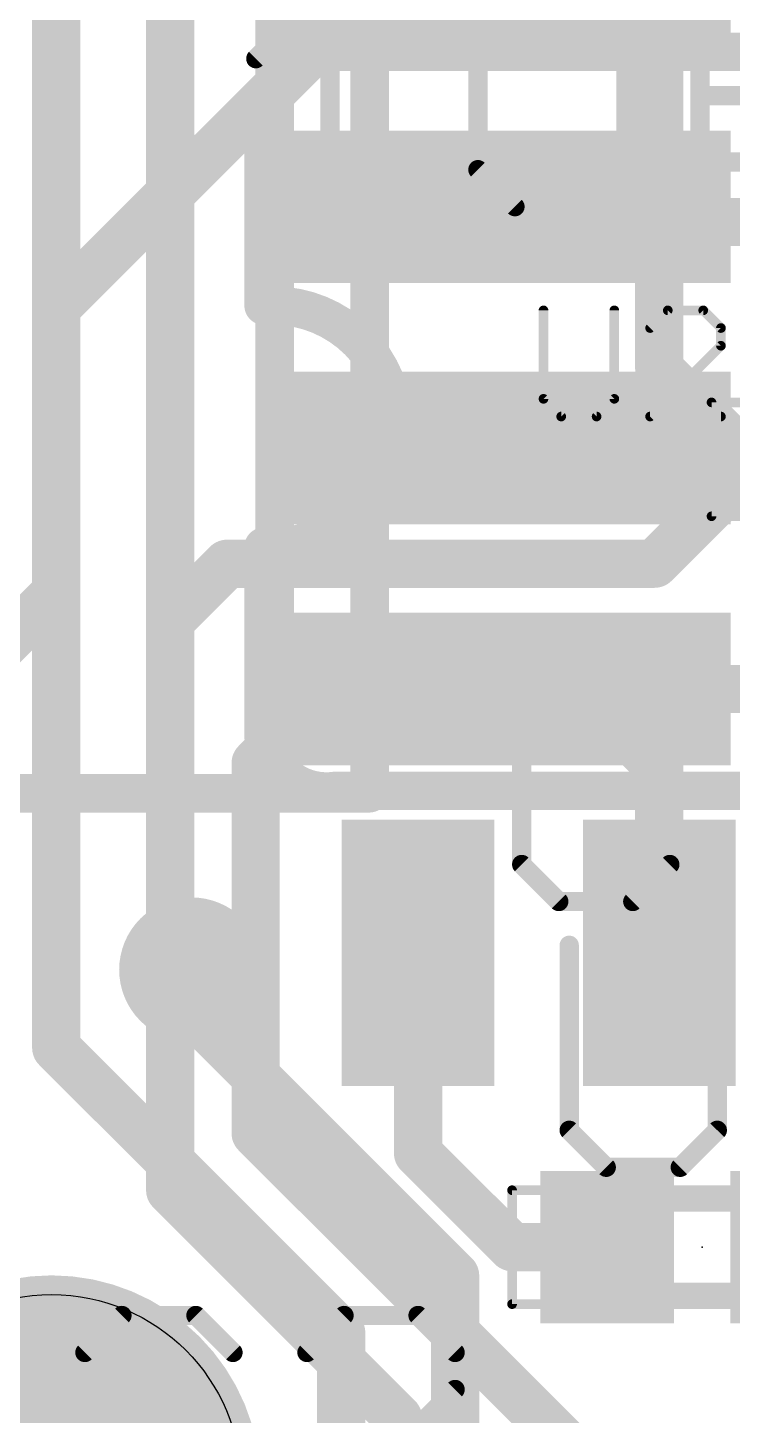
# Model space of a CAD drawing. Extents: x 61.5 to 101.4, y 9 to 89.5.
# Drawn here: x 67.8 to 71.51, y 66.91 to 74.22 of the extents above; entities that cross this region are included whole.
import ezdxf

# ---------------------------------------------------------------- set-up
doc = ezdxf.new("R2010")
doc.units = 0
for name, color, linetype in [('1', 22, 'CONTINUOUS'), ('16', 175, 'CONTINUOUS'), ('20', 7, 'CONTINUOUS'), ('21', 253, 'CONTINUOUS'), ('22', 253, 'CONTINUOUS'), ('23', 7, 'CONTINUOUS'), ('25', 253, 'CONTINUOUS'), ('27', 253, 'CONTINUOUS'), ('28', 253, 'CONTINUOUS'), ('29', 253, 'CONTINUOUS'), ('30', 253, 'CONTINUOUS'), ('31', 253, 'CONTINUOUS'), ('32', 253, 'CONTINUOUS'), ('39', 22, 'CONTINUOUS'), ('40', 175, 'CONTINUOUS'), ('51', 253, 'CONTINUOUS'), ('52', 253, 'CONTINUOUS')]:
    doc.layers.add(name, color=color, linetype=linetype)

# ---------------------------------------------------------------- blocks, each defined once
blk = doc.blocks.new('RECT')
blk.add_solid([(-0.5, -0.5), (0.5, -0.5), (-0.5, 0.5), (0.5, 0.5)])

msp = doc.modelspace()

# ---------------------------------------------------------------- linework, layer by layer
at = {"layer": '1', "const_width": 0.254}
for points in [[(71.125, 74.95), (71.125, 72.425)], [(67.95, 72.75), (69.855, 74.655)], [(67.95, 71.25), (67.95, 72.75)], [(71.125, 72.425), (71.625, 71.925)], [(71.1, 71.4), (71.625, 71.925)], [(71.625, 71.925), (72.525, 71.025)], [(68.55, 71.1), (68.85, 71.4)], [(68.85, 71.4), (71.1, 71.4)], [(66.3, 69.6), (67.95, 71.25)], [(68.55, 68.1), (68.55, 71.1)], [(69.3, 70.65), (69, 70.35)], [(70.8, 70.65), (69.3, 70.65)], [(71.125, 70.325), (70.8, 70.65)], [(69, 70.35), (69, 70.05)], [(71.125, 69.35), (71.125, 70.325)], [(69, 70.05), (69, 68.7)], [(69.855, 69.35), (69.855, 68.295)], [(69, 68.7), (69, 68.4)], [(69, 68.4), (70.35, 67.05)], [(69.855, 68.295), (70.35, 67.8)], [(69.75, 66.9), (68.55, 68.1)], [(70.35, 67.8), (70.85, 67.8)], [(71, 66.4), (70.35, 67.05)], [(69.75, 66.3), (69.75, 66.9)]]:
    msp.add_lwpolyline(points, dxfattribs=at)
at = {"layer": '1', "const_width": 0.127}
for points in [[(68.0135, 72.75, 1), (67.8865, 72.75)], [(67.9051, 72.7949, 1), (67.9949, 72.7051)], [(71.1699, 72.4699, 1), (71.0801, 72.3801)], [(71.0615, 72.425, 1), (71.1885, 72.425)], [(71.6699, 71.9699, 1), (71.5801, 71.8801)], [(68.85, 71.4635, 1), (68.85, 71.3365)], [(68.8949, 71.3551, 1), (68.8051, 71.4449)], [(71.0551, 71.4449, 1), (71.1449, 71.3551)], [(71.1, 71.3365, 1), (71.1, 71.4635)], [(67.9949, 71.2051, 1), (67.9051, 71.2949)], [(67.8865, 71.25, 1), (68.0135, 71.25)], [(68.6135, 71.1, 1), (68.4865, 71.1)], [(68.5051, 71.1449, 1), (68.5949, 71.0551)], [(69.3, 70.7135, 1), (69.3, 70.5865)], [(69.3449, 70.6051, 1), (69.2551, 70.6949)], [(70.8449, 70.6949, 1), (70.7551, 70.6051)], [(70.8, 70.5865, 1), (70.8, 70.7135)], [(69.0635, 70.35, 1), (68.9365, 70.35)], [(68.9551, 70.3949, 1), (69.0449, 70.3051)], [(71.1885, 70.325, 1), (71.0615, 70.325)], [(71.0801, 70.2801, 1), (71.1699, 70.3699)], [(69.0635, 70.05, 1), (68.9365, 70.05)], [(68.9365, 70.05, 1), (69.0635, 70.05)], [(69.9185, 69.35, 1), (69.7915, 69.35)], [(71.0615, 69.35, 1), (71.1885, 69.35)], [(69.0635, 68.7, 1), (68.9365, 68.7)], [(68.9365, 68.7, 1), (69.0635, 68.7)], [(69.0449, 68.4449, 1), (68.9551, 68.3551)], [(68.9365, 68.4, 1), (69.0635, 68.4)], [(69.8999, 68.3399, 1), (69.8101, 68.2501)], [(69.7915, 68.295, 1), (69.9185, 68.295)], [(68.5949, 68.1449, 1), (68.5051, 68.0551)], [(68.4865, 68.1, 1), (68.6135, 68.1)], [(70.35, 67.8635, 1), (70.35, 67.7365)], [(70.3051, 67.7551, 1), (70.3949, 67.8449)], [(70.85, 67.7365, 1), (70.85, 67.8635)], [(70.3949, 67.0949, 1), (70.3051, 67.0051)], [(70.3051, 67.0051, 1), (70.3949, 67.0949)], [(69.8135, 66.9, 1), (69.6865, 66.9)], [(69.7051, 66.8551, 1), (69.7949, 66.9449)]]:
    msp.add_lwpolyline(points, format="xyb", dxfattribs=at)
at = {"layer": '16'}
for points, const_width in [([(67.95, 76.35), (67.95, 69)], 0.254), ([(68.55, 74.7), (68.55, 69.15)], 0.254), ([(70.3, 73.28), (70.38, 73.2)], 0.254), ([(70.38, 73.2), (72.05, 73.2)], 0.254), ([(70.3, 72.01), (70.36, 71.95)], 0.254), ([(70.36, 71.95), (71.9, 71.95)], 0.254), ([(70.3, 70.74), (72.24, 70.74)], 0.254), ([(68.55, 69.15), (70.05, 67.65)], 0.254), ([(67.95, 69), (67.95, 68.85)], 0.254), ([(67.95, 68.85), (69.45, 67.35)], 0.254), ([(73.2, 66.75), (70.5, 64.05)], 2.1844), ([(70.05, 67.65), (70.05, 65.7)], 0.254), ([(69.45, 67.35), (69.45, 65.85)], 0.254)]:
    msp.add_lwpolyline(points, dxfattribs=dict(at, const_width=const_width))
at = {"layer": '16', "const_width": 0.127}
for points in [[(70.3449, 73.3249, 1), (70.2551, 73.2351)], [(70.38, 73.2635, 1), (70.38, 73.1365)], [(70.3351, 73.1551, 1), (70.4249, 73.2449)], [(70.3449, 72.0549, 1), (70.2551, 71.9651)], [(70.36, 72.0135, 1), (70.36, 71.8865)], [(70.3151, 71.9051, 1), (70.4049, 71.9949)], [(70.3, 70.8035, 1), (70.3, 70.6765)], [(68.5949, 69.1949, 1), (68.5051, 69.1051)], [(68.4865, 69.15, 1), (68.6135, 69.15)], [(68.0135, 69, 1), (67.8865, 69)], [(67.8865, 69, 1), (68.0135, 69)], [(67.9949, 68.8949, 1), (67.9051, 68.8051)], [(67.8865, 68.85, 1), (68.0135, 68.85)], [(70.1135, 67.65, 1), (69.9865, 67.65)], [(70.0051, 67.6051, 1), (70.0949, 67.6949)], [(69.5135, 67.35, 1), (69.3865, 67.35)], [(69.4051, 67.3051, 1), (69.4949, 67.3949)]]:
    msp.add_lwpolyline(points, format="xyb", dxfattribs=at)
at = {"layer": '20'}
msp.add_circle((67.925, 66.55), 1, dxfattribs=at)
at = {"layer": '21'}
for points, const_width in [([(69.4232, 74.0963, 0.4143), (69.0422, 73.6153)], 0.2032), ([(69.4232, 74.1471, 1), (69.4232, 74.0455)], 0.1016), ([(69.429, 74.0458, 1), (69.4174, 74.1468)], 0.1016), ([(69.093, 73.6026, 1), (68.9914, 73.6026)], 0.1016), ([(68.9917, 73.6094, 1), (69.0927, 73.6212)], 0.1016), ([(68.9914, 72.7596, 1), (69.093, 72.7596)], 0.1016), ([(69.093, 71.4896, 1), (69.093, 72.7596)], 0.2032), ([(69.093, 72.8104, 1), (69.093, 72.7088)], 0.1016), ([(69.093, 71.4896, 1), (68.9914, 71.4896)], 0.1016), ([(69.093, 71.5404, 1), (69.093, 71.4388)], 0.1016), ([(69.0422, 70.4847, 0.4145), (69.4232, 70.2037)], 0.2032), ([(69.0924, 70.4923, 1), (68.992, 70.4771)], 0.1016), ([(68.9914, 70.4847, 1), (69.093, 70.4847)], 0.1016), ([(69.4232, 70.2545, 1), (69.4232, 70.1529)], 0.1016), ([(69.4308, 70.1535, 1), (69.4156, 70.2539)], 0.1016), ([(68.6622, 69.0708, 1), (68.6622, 69.4518, 1), (68.6622, 69.0708)], 0.381)]:
    msp.add_lwpolyline(points, format="xyb", dxfattribs=dict(at, const_width=const_width))
at = {"layer": '21', "const_width": 0.2032}
for points in [[(79.1768, 74.0963), (69.4232, 74.0963)], [(69.0422, 73.6026), (69.0422, 72.7596)], [(69.0422, 70.4847), (69.0422, 71.4896)], [(69.4232, 70.2037), (79.2768, 70.2037)]]:
    msp.add_lwpolyline(points, dxfattribs=at)
at = {"layer": '22', "const_width": 0.2032}
for points in [[(65.7613, 70.1908), (69.0613, 70.1908)], [(69.0613, 70.1908), (69.5985, 70.191)]]:
    msp.add_lwpolyline(points, dxfattribs=at)
at = {"layer": '22', "const_width": 0.1016}
for points in [[(69.0613, 70.2416, 1), (69.0613, 70.14)], [(69.0613, 70.14, 1), (69.0613, 70.2416)], [(69.5985, 70.1402, 1), (69.5985, 70.2418)]]:
    msp.add_lwpolyline(points, format="xyb", dxfattribs=at)
at = {"layer": '23'}
msp.add_point((71.35, 67.8), dxfattribs=at)
at = {"layer": '25'}
for points, const_width in [([(70.5154, 72.7347), (70.5154, 72.2686)], 0.0508), ([(70.8882, 72.2686), (70.8882, 72.7347)], 0.0508), ([(71.1699, 72.7347), (71.0767, 72.6415)], 0.0508), ([(71.3563, 72.7347), (71.1699, 72.7347)], 0.0508), ([(71.4496, 72.6415), (71.3563, 72.7347)], 0.0508), ([(71.4496, 72.5483), (71.4496, 72.6415)], 0.0508), ([(71.0767, 72.1754), (71.4496, 72.5483)], 0.0508), ([(70.5154, 72.2686), (70.6086, 72.1754)], 0.0508), ([(70.795, 72.1754), (70.8882, 72.2686)], 0.0508), ([(70.6086, 72.1754), (70.795, 72.1754)], 0.0508), ([(71.4496, 72.1754), (71.0767, 72.1754)], 0.0508), ([(70.4008, 70.7902), (70.4008, 69.8157)], 0.1016), ([(71.1804, 69.8157), (71.1804, 70.7902)], 0.1016), ([(70.4008, 69.8157), (70.5957, 69.6208)], 0.1016), ([(70.9855, 69.6208), (71.1804, 69.8157)], 0.1016), ([(70.5957, 69.6208), (70.9855, 69.6208)], 0.1016), ([(70.6508, 69.3902), (70.6508, 68.4157)], 0.1016), ([(71.4304, 68.4157), (71.4304, 69.3902)], 0.1016), ([(70.6508, 68.4157), (70.8457, 68.2208)], 0.1016), ([(71.2355, 68.2208), (71.4304, 68.4157)], 0.1016), ([(70.8457, 68.2208), (71.2355, 68.2208)], 0.1016), ([(68.2957, 67.4402), (68.1008, 67.2453)], 0.1016), ([(68.6855, 67.4402), (68.2957, 67.4402)], 0.1016), ([(68.8804, 67.2453), (68.6855, 67.4402)], 0.1016), ([(69.2702, 67.2453), (69.4651, 67.4402)], 0.1016), ([(69.4651, 67.4402), (69.8549, 67.4402)], 0.1016), ([(69.8549, 67.4402), (70.0498, 67.2453)], 0.1016), ([(68.1008, 67.2453), (68.1008, 66.4657)], 0.1016), ([(70.0498, 67.2453), (70.0498, 67.0504)], 0.1016), ([(70.0498, 67.0504), (69.8549, 66.8555)], 0.1016)]:
    msp.add_lwpolyline(points, dxfattribs=dict(at, const_width=const_width))
for points, const_width in [([(70.5281, 72.7347, 1), (70.5027, 72.7347)], 0.0254), ([(70.9009, 72.7347, 1), (70.8756, 72.7347)], 0.0254), ([(71.1699, 72.7474, 1), (71.1699, 72.722)], 0.0254), ([(71.1789, 72.7257, 1), (71.1609, 72.7437)], 0.0254), ([(71.3653, 72.7437, 1), (71.3474, 72.7257)], 0.0254), ([(71.3563, 72.722, 1), (71.3563, 72.7474)], 0.0254), ([(71.0677, 72.6504, 1), (71.0857, 72.6325)], 0.0254), ([(71.4623, 72.6415, 1), (71.4369, 72.6415)], 0.0254), ([(71.4406, 72.6325, 1), (71.4585, 72.6504)], 0.0254), ([(71.4369, 72.5483, 1), (71.4623, 72.5483)], 0.0254), ([(71.4585, 72.5393, 1), (71.4406, 72.5572)], 0.0254), ([(70.5244, 72.2776, 1), (70.5064, 72.2596)], 0.0254), ([(70.8972, 72.2596, 1), (70.8793, 72.2776)], 0.0254), ([(70.5027, 72.2686, 1), (70.5281, 72.2686)], 0.0254), ([(70.8756, 72.2686, 1), (70.9009, 72.2686)], 0.0254), ([(70.6086, 72.1881, 1), (70.6086, 72.1627)], 0.0254), ([(70.5996, 72.1664, 1), (70.6176, 72.1844)], 0.0254), ([(70.7861, 72.1844, 1), (70.804, 72.1664)], 0.0254), ([(70.795, 72.1627, 1), (70.795, 72.1881)], 0.0254), ([(71.0767, 72.1881, 1), (71.0767, 72.1627)], 0.0254), ([(71.0677, 72.1844, 1), (71.0857, 72.1664)], 0.0254), ([(71.4496, 72.1627, 1), (71.4496, 72.1881)], 0.0254), ([(70.4262, 70.7902, 1), (70.3754, 70.7902)], 0.0508), ([(71.2058, 70.7902, 1), (71.155, 70.7902)], 0.0508), ([(70.4188, 69.8337, 1), (70.3828, 69.7977)], 0.0508), ([(70.3754, 69.8157, 1), (70.4262, 69.8157)], 0.0508), ([(71.155, 69.8157, 1), (71.2058, 69.8157)], 0.0508), ([(71.1984, 69.7977, 1), (71.1624, 69.8337)], 0.0508), ([(70.5957, 69.6462, 1), (70.5957, 69.5954)], 0.0508), ([(70.5777, 69.6028, 1), (70.6137, 69.6388)], 0.0508), ([(70.9675, 69.6388, 1), (71.0035, 69.6028)], 0.0508), ([(70.9855, 69.5954, 1), (70.9855, 69.6462)], 0.0508), ([(70.6762, 69.3902, 1), (70.6254, 69.3902)], 0.0508), ([(71.4558, 69.3902, 1), (71.405, 69.3902)], 0.0508), ([(70.6688, 68.4337, 1), (70.6328, 68.3977)], 0.0508), ([(70.6254, 68.4157, 1), (70.6762, 68.4157)], 0.0508), ([(71.405, 68.4157, 1), (71.4558, 68.4157)], 0.0508), ([(71.4484, 68.3977, 1), (71.4124, 68.4337)], 0.0508), ([(70.8457, 68.2462, 1), (70.8457, 68.1954)], 0.0508), ([(70.8277, 68.2028, 1), (70.8637, 68.2388)], 0.0508), ([(71.2175, 68.2388, 1), (71.2535, 68.2028)], 0.0508), ([(71.2355, 68.1954, 1), (71.2355, 68.2462)], 0.0508), ([(68.2957, 67.4656, 1), (68.2957, 67.4148)], 0.0508), ([(68.3137, 67.4222, 1), (68.2777, 67.4582)], 0.0508), ([(68.7035, 67.4582, 1), (68.6675, 67.4222)], 0.0508), ([(68.6855, 67.4148, 1), (68.6855, 67.4656)], 0.0508), ([(69.4651, 67.4656, 1), (69.4651, 67.4148)], 0.0508), ([(69.4831, 67.4222, 1), (69.4471, 67.4582)], 0.0508), ([(69.8729, 67.4582, 1), (69.8369, 67.4222)], 0.0508), ([(69.8549, 67.4148, 1), (69.8549, 67.4656)], 0.0508), ([(68.0828, 67.2633, 1), (68.1188, 67.2273)], 0.0508), ([(68.1262, 67.2453, 1), (68.0754, 67.2453)], 0.0508), ([(68.8624, 67.2273, 1), (68.8984, 67.2633)], 0.0508), ([(69.2522, 67.2633, 1), (69.2882, 67.2273)], 0.0508), ([(70.0752, 67.2453, 1), (70.0244, 67.2453)], 0.0508), ([(70.0318, 67.2273, 1), (70.0678, 67.2633)], 0.0508), ([(70.0678, 67.0324, 1), (70.0318, 67.0684)], 0.0508), ([(70.0244, 67.0504, 1), (70.0752, 67.0504)], 0.0508)]:
    msp.add_lwpolyline(points, format="xyb", dxfattribs=dict(at, const_width=const_width))
at = {"layer": '27', "const_width": 0.1016}
for points in [[(69.0008, 74.0604), (69.3906, 74.4502)], [(69.3906, 74.4502), (69.3906, 73.2808)], [(71.3396, 73.2808), (71.3396, 74.4502)], [(70.1702, 74.0604), (70.1702, 73.4757)], [(70.9498, 73.2808), (70.9498, 74.0604)], [(71.3396, 73.8655), (71.7294, 73.8655)], [(70.1702, 73.4757), (70.3651, 73.2808)], [(69.0008, 73.2808), (69.7804, 73.2808)], [(70.3651, 73.2808), (70.9498, 73.2808)]]:
    msp.add_lwpolyline(points, dxfattribs=at)
at = {"layer": '27', "const_width": 0.0508}
for points in [[(70.1956, 74.0604, 1), (70.1448, 74.0604)], [(70.9752, 74.0604, 1), (70.9244, 74.0604)], [(68.9828, 74.0784, 1), (69.0188, 74.0424)], [(71.3396, 73.8909, 1), (71.3396, 73.8401)], [(70.1882, 73.4937, 1), (70.1522, 73.4577)], [(70.1448, 73.4757, 1), (70.1956, 73.4757)], [(69.0008, 73.3062, 1), (69.0008, 73.2554)], [(69.3652, 73.2808, 1), (69.416, 73.2808)], [(69.7804, 73.2554, 1), (69.7804, 73.3062)], [(70.3651, 73.3062, 1), (70.3651, 73.2554)], [(70.3471, 73.2628, 1), (70.3831, 73.2988)], [(70.9244, 73.2808, 1), (70.9752, 73.2808)], [(70.9498, 73.2554, 1), (70.9498, 73.3062)], [(71.3142, 73.2808, 1), (71.365, 73.2808)]]:
    msp.add_lwpolyline(points, format="xyb", dxfattribs=at)
at = {"layer": '28', "const_width": 0.1016}
for points in [[(71.8063, 74.1002), (71.0267, 74.1002)], [(71.8063, 73.5155), (71.4165, 73.5155)]]:
    msp.add_lwpolyline(points, dxfattribs=at)
at = {"layer": '28', "const_width": 0.0508}
for points in [[(71.0267, 74.1256, 1), (71.0267, 74.0748)], [(71.4165, 73.5409, 1), (71.4165, 73.4901)]]:
    msp.add_lwpolyline(points, format="xyb", dxfattribs=at)
at = {"layer": '29', "const_width": 1.1016}
msp.add_lwpolyline([(67.925, 65.9992, 1), (67.925, 67.1008, 1), (67.925, 65.9992)], format="xyb", dxfattribs=at)
at = {"layer": '30', "const_width": 1.1016}
msp.add_lwpolyline([(67.925, 65.9992, 1), (67.925, 67.1008, 1), (67.925, 65.9992)], format="xyb", dxfattribs=at)
at = {"layer": '39', "const_width": 0.0508}
for points in [[(70.35, 68.1), (70.35, 67.5)], [(72.35, 68.1), (70.35, 68.1)], [(70.35, 67.5), (72.35, 67.5)]]:
    msp.add_lwpolyline(points, dxfattribs=at)
at = {"layer": '39', "const_width": 0.0254}
for points in [[(70.3627, 68.1, 1), (70.3373, 68.1)], [(70.35, 68.1127, 1), (70.35, 68.0873)], [(70.35, 67.5127, 1), (70.35, 67.4873)], [(70.3373, 67.5, 1), (70.3627, 67.5)]]:
    msp.add_lwpolyline(points, format="xyb", dxfattribs=at)
at = {"layer": '40', "const_width": 0.0508}
for points in [[(71.4, 71.65), (71.4, 72.25)], [(71.4, 72.25), (73.4, 72.25)], [(73.4, 71.65), (71.4, 71.65)]]:
    msp.add_lwpolyline(points, dxfattribs=at)
at = {"layer": '40', "const_width": 0.0254}
for points in [[(71.4127, 72.25, 1), (71.3873, 72.25)], [(71.4, 72.2627, 1), (71.4, 72.2373)], [(71.4, 71.6627, 1), (71.4, 71.6373)], [(71.3873, 71.65, 1), (71.4127, 71.65)]]:
    msp.add_lwpolyline(points, format="xyb", dxfattribs=at)
at = {"layer": '51', "const_width": 0.127}
for points in [[(70.85, 68.05), (70.85, 67.55)], [(71.85, 68.05), (70.85, 68.05)], [(70.85, 68.05), (70.85, 68)], [(70.85, 67.55), (71.85, 67.55)]]:
    msp.add_lwpolyline(points, dxfattribs=at)
at = {"layer": '51', "const_width": 0.0635}
for points in [[(70.8818, 68.05, 1), (70.8183, 68.05)], [(70.85, 68.0817, 1), (70.85, 68.0182)], [(70.8818, 68.05, 1), (70.8183, 68.05)], [(70.8183, 68, 1), (70.8818, 68)], [(70.85, 67.5817, 1), (70.85, 67.5182)], [(70.8183, 67.55, 1), (70.8818, 67.55)]]:
    msp.add_lwpolyline(points, format="xyb", dxfattribs=at)
at = {"layer": '52', "const_width": 0.2032}
for points in [[(69.1, 70.245), (69.1, 78.855)], [(69.6, 70.245), (69.6, 78.855)]]:
    msp.add_lwpolyline(points, dxfattribs=at)
at = {"layer": '52', "const_width": 0.1016}
for points in [[(69.0492, 70.245, 1), (69.1508, 70.245)], [(69.5492, 70.245, 1), (69.6508, 70.245)]]:
    msp.add_lwpolyline(points, format="xyb", dxfattribs=at)

# ---------------------------------------------------------------- block references
at = {"layer": '1'}
for p, xscale, yscale in [((69.855, 69.35), 0.6, 1.2), ((71.125, 69.35), 0.6, 1.2), ((70.85, 67.8), 0.5, 0.6)]:
    msp.add_blockref('RECT', p, dxfattribs=dict(at, xscale=xscale, yscale=yscale))
at = {"layer": '16', "xscale": 0.6, "yscale": 2.2, "rotation": 90}
for p in [(70.3, 73.28), (70.3, 72.01), (70.3, 70.74)]:
    msp.add_blockref('RECT', p, dxfattribs=at)
at = {"layer": '29'}
for p, xscale, yscale in [((69.855, 69.35), 0.8032, 1.4032), ((71.125, 69.35), 0.8032, 1.4032), ((70.85, 67.8), 0.7032, 0.8032), ((71.85, 67.8), 0.7032, 0.8032)]:
    msp.add_blockref('RECT', p, dxfattribs=dict(at, xscale=xscale, yscale=yscale))
at = {"layer": '30', "xscale": 0.8032, "yscale": 2.4032}
for p, rotation in [((70.3, 74.55), 270), ((70.3, 73.28), 90), ((70.3, 72.01), 90), ((70.3, 70.74), 90)]:
    msp.add_blockref('RECT', p, dxfattribs=dict(at, rotation=rotation))
at = {"layer": '31'}
for p, xscale, yscale in [((69.855, 69.35), 0.6, 1.2), ((71.125, 69.35), 0.6, 1.2), ((70.85, 67.8), 0.5, 0.6)]:
    msp.add_blockref('RECT', p, dxfattribs=dict(at, xscale=xscale, yscale=yscale))
at = {"layer": '32', "xscale": 0.6, "yscale": 2.2, "rotation": 90}
for p in [(70.3, 73.28), (70.3, 72.01), (70.3, 70.74)]:
    msp.add_blockref('RECT', p, dxfattribs=at)
at = {"layer": '51', "xscale": 0.508, "yscale": 1.0287}
for p in [(69.855, 69.3624), (71.125, 69.3624)]:
    msp.add_blockref('RECT', p, dxfattribs=at)
at = {"layer": '52', "xscale": 0.4902, "yscale": 1.1, "rotation": 90}
for p in [(70.25, 73.28), (70.25, 72.01), (70.25, 70.74)]:
    msp.add_blockref('RECT', p, dxfattribs=at)

doc.saveas('drawing.dxf')
